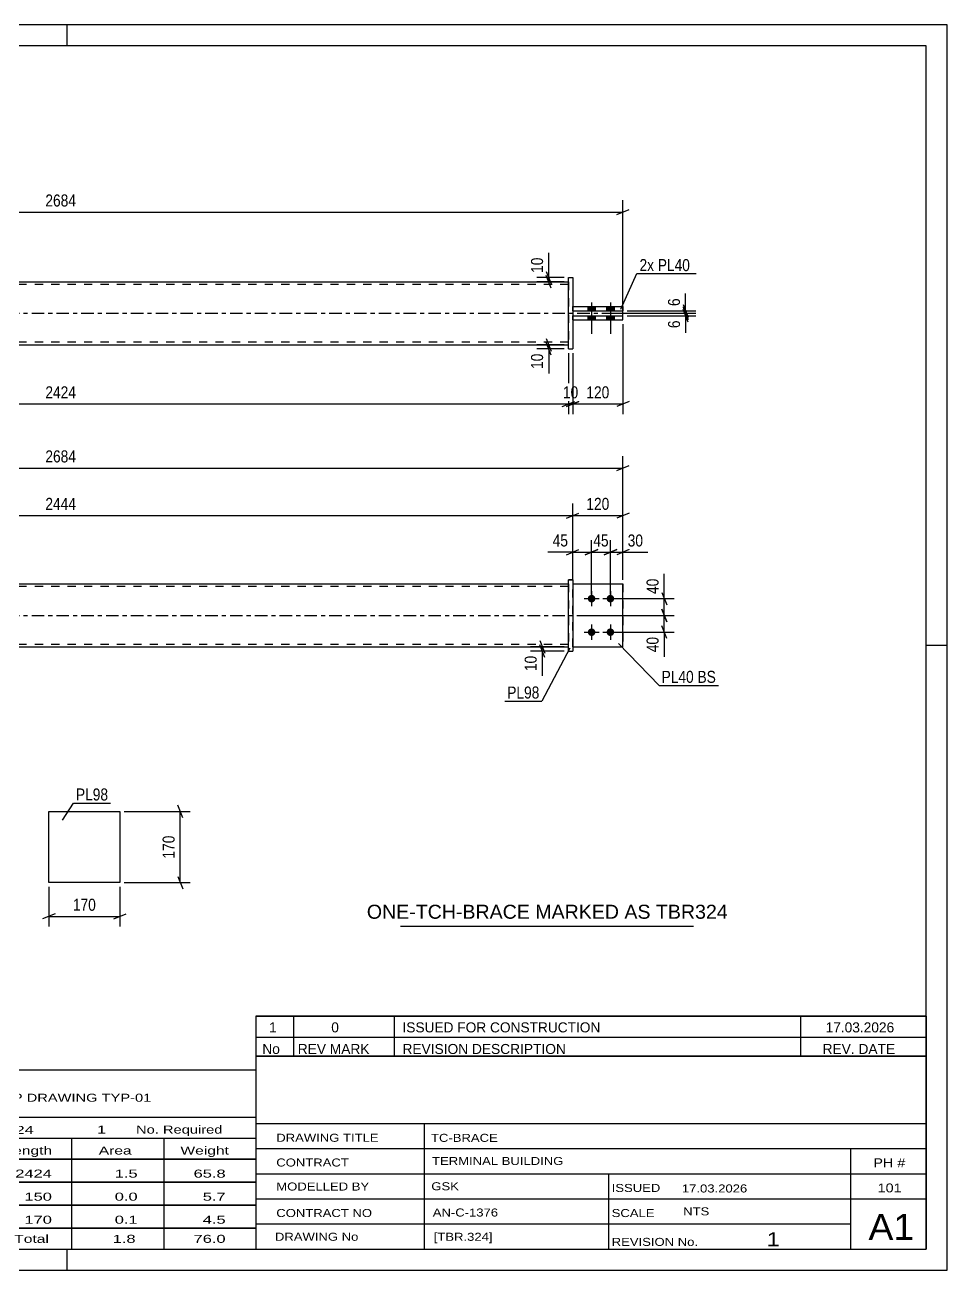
# Model space of a CAD drawing. Header units: millimetres. Extents: x 0 to 420, y 0 to 297.
# Drawn here: x 199.9 to 420, y 0 to 297 of the extents above; entities that cross this region are included whole.
import ezdxf

# ---------------------------------------------------------------- set-up
doc = ezdxf.new("R2010")
doc.units = ezdxf.units.MM
doc.linetypes.add('DXK_LINE_DOT2', pattern=[3.9198, 1.9599, -1.9599])
doc.linetypes.add('DXK_LINE_DOT3', pattern=[5.9187, 2.979, -0.9799, 0.9799, -0.9799])
doc.styles.add('Arial', font='ARIAL.TTF', dxfattribs={"height": 0.2})
doc.styles.add('Arial Narrow', font='ARIALN.TTF', dxfattribs={"height": 0.2})

# ---------------------------------------------------------------- blocks, each defined once
blk = doc.blocks.new('Unknown-580582616-1163')
at = {"color": 5, "linetype": 'Continuous'}
for p, q in [((420, 297), (0, 297)), ((210, 292), (210, 297)), ((420, 0), (420, 297)), ((415, 292), (5, 292)), ((415, 5), (415, 292)), ((420, 149), (415, 149)), ((5, 5), (415, 5)), ((210, 0), (210, 5)), ((0, 0), (420, 0))]:
    blk.add_line(p, q, dxfattribs=at)
blk = doc.blocks.new('Part-580582616-1819 - 1792')
at = {"color": 2, "linetype": 'Continuous'}
for p, q in [((330.63, 163.65), (342.63, 163.65)), ((342.63, 163.65), (342.63, 163.65)), ((342.63, 148.65), (342.63, 163.65)), ((330.63, 148.65), (342.63, 148.65))]:
    blk.add_line(p, q, dxfattribs=at)
at = {"color": 7, "linetype": 'DXK_LINE_DOT2'}
for p, q in [((330.63, 163.65), (342.63, 163.65)), ((330.63, 148.65), (330.63, 163.65)), ((342.63, 163.65), (342.63, 163.65)), ((330.63, 148.65), (330.63, 148.65)), ((330.63, 148.65), (342.63, 148.65))]:
    blk.add_line(p, q, dxfattribs=at)
blk = doc.blocks.new('Part-580582616-1799 - 1792')
at = {"color": 2, "linetype": 'Continuous'}
for p, q in [((330.63, 164.65), (329.63, 164.65)), ((329.63, 147.65), (329.63, 164.65)), ((330.63, 164.65), (330.63, 147.65)), ((329.63, 147.65), (329.63, 147.65)), ((329.63, 147.65), (330.63, 147.65))]:
    blk.add_line(p, q, dxfattribs=at)
at = {"color": 7, "linetype": 'DXK_LINE_DOT2'}
for p, q in [((329.63, 164.65), (329.63, 164.65)), ((329.63, 164.65), (330.63, 164.65)), ((330.63, 164.65), (330.63, 164.65)), ((329.63, 147.65), (330.63, 147.65))]:
    blk.add_line(p, q, dxfattribs=at)
blk = doc.blocks.new('Part-580582616-1824 - 1792')
at = {"color": 2, "linetype": 'Continuous'}
for p, q in [((87.2, 163.65), (329.63, 163.65)), ((87.2, 148.65), (329.63, 148.65))]:
    blk.add_line(p, q, dxfattribs=at)
at = {"color": 7, "linetype": 'DXK_LINE_DOT2'}
for p, q in [((87.2, 148.65), (87.2, 163.65)), ((329.63, 163.65), (329.63, 148.65)), ((329.63, 163.05), (87.2, 163.05)), ((329.63, 149.25), (87.2, 149.25))]:
    blk.add_line(p, q, dxfattribs=at)
at = {"color": 7, "linetype": 'DXK_LINE_DOT3'}
blk.add_line((77.2, 156.15), (339.63, 156.15), dxfattribs=at)
blk = doc.blocks.new('Bolt-580582616-1830 - 1792')
at = {"linetype": 'Continuous'}
for points in [[(335.13, 161.05), (335.32, 161.03), (335.5, 160.97), (335.66, 160.88), (335.8, 160.75), (335.91, 160.6), (335.99, 160.43), (336.03, 160.24), (336.03, 160.05), (335.99, 159.87), (335.91, 159.7), (335.8, 159.55), (335.66, 159.42), (335.5, 159.33), (335.32, 159.27), (335.13, 159.25), (334.95, 159.27), (334.77, 159.33), (334.6, 159.42), (334.46, 159.55), (334.35, 159.7), (334.28, 159.87), (334.24, 160.05), (334.24, 160.24), (334.28, 160.43), (334.35, 160.6), (334.46, 160.75), (334.6, 160.88), (334.77, 160.97), (334.95, 161.03)], [(339.63, 161.05), (339.82, 161.03), (340, 160.97), (340.16, 160.88), (340.3, 160.75), (340.41, 160.6), (340.49, 160.43), (340.53, 160.24), (340.53, 160.05), (340.49, 159.87), (340.41, 159.7), (340.3, 159.55), (340.16, 159.42), (340, 159.33), (339.82, 159.27), (339.63, 159.25), (339.45, 159.27), (339.27, 159.33), (339.1, 159.42), (338.96, 159.55), (338.85, 159.7), (338.78, 159.87), (338.74, 160.05), (338.74, 160.24), (338.78, 160.43), (338.85, 160.6), (338.96, 160.75), (339.1, 160.88), (339.27, 160.97), (339.45, 161.03)], [(335.13, 153.05), (335.32, 153.03), (335.5, 152.97), (335.66, 152.88), (335.8, 152.75), (335.91, 152.6), (335.99, 152.43), (336.03, 152.24), (336.03, 152.05), (335.99, 151.87), (335.91, 151.7), (335.8, 151.55), (335.66, 151.42), (335.5, 151.33), (335.32, 151.27), (335.13, 151.25), (334.95, 151.27), (334.77, 151.33), (334.6, 151.42), (334.46, 151.55), (334.35, 151.7), (334.28, 151.87), (334.24, 152.05), (334.24, 152.24), (334.28, 152.43), (334.35, 152.6), (334.46, 152.75), (334.6, 152.88), (334.77, 152.97), (334.95, 153.03)], [(339.63, 153.05), (339.82, 153.03), (340, 152.97), (340.16, 152.88), (340.3, 152.75), (340.41, 152.6), (340.49, 152.43), (340.53, 152.24), (340.53, 152.05), (340.49, 151.87), (340.41, 151.7), (340.3, 151.55), (340.16, 151.42), (340, 151.33), (339.82, 151.27), (339.63, 151.25), (339.45, 151.27), (339.27, 151.33), (339.1, 151.42), (338.96, 151.55), (338.85, 151.7), (338.78, 151.87), (338.74, 152.05), (338.74, 152.24), (338.78, 152.43), (338.85, 152.6), (338.96, 152.75), (339.1, 152.88), (339.27, 152.97), (339.45, 153.03)]]:
    blk.add_hatch(color=1, dxfattribs=at).paths.add_polyline_path(points)
at = {"color": 1, "linetype": 'Continuous'}
for p, q in [((335.13, 161.95), (335.13, 158.35)), ((339.63, 161.95), (339.63, 158.35)), ((333.33, 160.15), (336.93, 160.15)), ((337.83, 160.15), (341.43, 160.15)), ((333.33, 152.15), (336.93, 152.15)), ((335.13, 153.95), (335.13, 150.35)), ((337.83, 152.15), (341.43, 152.15)), ((339.63, 153.95), (339.63, 150.35))]:
    blk.add_line(p, q, dxfattribs=at)
blk = doc.blocks.new('Part-580582616-1836 - 1792')
at = {"color": 7, "linetype": 'DXK_LINE_DOT2'}
for p, q in [((330.63, 163.65), (342.63, 163.65)), ((330.63, 148.65), (330.63, 163.65)), ((330.63, 163.65), (342.63, 163.65)), ((342.63, 163.65), (342.63, 163.65)), ((342.63, 163.65), (342.63, 148.65)), ((330.63, 148.65), (330.63, 148.65)), ((330.63, 148.65), (342.63, 148.65)), ((330.63, 148.65), (342.63, 148.65))]:
    blk.add_line(p, q, dxfattribs=at)
blk = doc.blocks.new('Part-580582616-2124 - 2115')
at = {"color": 2, "linetype": 'Continuous'}
for p, q in [((87.2, 235.72), (329.63, 235.72)), ((87.2, 220.72), (329.63, 220.72))]:
    blk.add_line(p, q, dxfattribs=at)
at = {"color": 7, "linetype": 'DXK_LINE_DOT2'}
for p, q in [((87.2, 235.72), (87.2, 220.72)), ((329.63, 235.12), (87.2, 235.12)), ((329.63, 235.72), (329.63, 220.72)), ((329.63, 221.32), (87.2, 221.32))]:
    blk.add_line(p, q, dxfattribs=at)
at = {"color": 7, "linetype": 'DXK_LINE_DOT3'}
blk.add_line((77.2, 228.22), (339.63, 228.22), dxfattribs=at)
blk = doc.blocks.new('Part-580582616-2125 - 2115')
at = {"color": 2, "linetype": 'Continuous'}
for p, q in [((329.63, 236.72), (329.63, 236.72)), ((329.63, 219.72), (329.63, 236.72)), ((329.63, 236.72), (330.63, 236.72)), ((330.63, 236.72), (330.63, 236.72)), ((330.63, 236.72), (330.63, 219.72)), ((329.63, 219.72), (330.63, 219.72)), ((329.63, 219.72), (329.63, 219.72)), ((330.63, 219.72), (330.63, 219.72))]:
    blk.add_line(p, q, dxfattribs=at)
at = {"color": 7, "linetype": 'DXK_LINE_DOT2'}
for p, q in [((329.63, 236.72), (329.63, 236.72)), ((329.63, 236.72), (330.63, 236.72)), ((329.63, 219.72), (330.63, 219.72))]:
    blk.add_line(p, q, dxfattribs=at)
blk = doc.blocks.new('Bolt-580582616-2119 - 2115')
at = {"linetype": 'Continuous'}
for points in [[(336.03, 229.82), (334.23, 229.82), (334.23, 228.82), (336.03, 228.82)], [(336.03, 229.82), (334.23, 229.82), (334.23, 228.82), (336.03, 228.82)], [(340.53, 229.82), (338.73, 229.82), (338.73, 228.82), (340.53, 228.82)], [(340.53, 229.82), (338.73, 229.82), (338.73, 228.82), (340.53, 228.82)], [(336.03, 227.62), (334.23, 227.62), (334.23, 226.62), (336.03, 226.62)], [(336.03, 227.62), (334.23, 227.62), (334.23, 226.62), (336.03, 226.62)], [(340.53, 227.62), (338.73, 227.62), (338.73, 226.62), (340.53, 226.62)], [(340.53, 227.62), (338.73, 227.62), (338.73, 226.62), (340.53, 226.62)]]:
    blk.add_hatch(color=1, dxfattribs=at).paths.add_polyline_path(points)
at = {"color": 1, "linetype": 'Continuous'}
for p, q in [((334.23, 229.82), (334.23, 228.82)), ((334.23, 229.82), (334.23, 228.82)), ((335.13, 230.82), (335.13, 223.32)), ((335.13, 230.82), (335.13, 223.32)), ((336.03, 229.82), (336.03, 228.82)), ((336.03, 229.82), (336.03, 228.82)), ((338.73, 229.82), (338.73, 228.82)), ((338.73, 229.82), (338.73, 228.82)), ((339.63, 230.82), (339.63, 223.32)), ((339.63, 230.82), (339.63, 223.32)), ((340.53, 229.82), (340.53, 228.82)), ((340.53, 229.82), (340.53, 228.82)), ((334.23, 227.62), (334.23, 226.62)), ((334.23, 227.62), (334.23, 226.62)), ((336.03, 227.62), (336.03, 226.62)), ((336.03, 227.62), (336.03, 226.62)), ((338.73, 227.62), (338.73, 226.62)), ((338.73, 227.62), (338.73, 226.62)), ((340.53, 227.62), (340.53, 226.62)), ((340.53, 227.62), (340.53, 226.62))]:
    blk.add_line(p, q, dxfattribs=at)
blk = doc.blocks.new('Part-580582616-2141 - 2115')
at = {"color": 2, "linetype": 'Continuous'}
for p, q in [((330.63, 229.82), (342.63, 229.82)), ((330.63, 228.82), (342.63, 228.82)), ((342.63, 229.82), (342.63, 228.82))]:
    blk.add_line(p, q, dxfattribs=at)
at = {"color": 7, "linetype": 'DXK_LINE_DOT2'}
for p, q in [((330.63, 228.82), (330.63, 229.82)), ((330.63, 229.82), (342.63, 229.82)), ((330.63, 228.82), (342.63, 228.82)), ((342.63, 229.82), (342.63, 229.82))]:
    blk.add_line(p, q, dxfattribs=at)
blk = doc.blocks.new('Part-580582616-2146 - 2115')
at = {"color": 2, "linetype": 'Continuous'}
for p, q in [((330.63, 227.62), (342.63, 227.62)), ((330.63, 226.62), (342.63, 226.62)), ((342.63, 226.62), (342.63, 227.62))]:
    blk.add_line(p, q, dxfattribs=at)
at = {"color": 7, "linetype": 'DXK_LINE_DOT2'}
for p, q in [((330.63, 226.62), (330.63, 227.62)), ((330.63, 227.62), (342.63, 227.62)), ((330.63, 226.62), (342.63, 226.62))]:
    blk.add_line(p, q, dxfattribs=at)
blk = doc.blocks.new('Part-580582616-1391 - 1375')
at = {"color": 2, "linetype": 'Continuous'}
for p, q in [((205.57, 92.41), (205.57, 109.41)), ((205.57, 109.41), (222.57, 109.41)), ((222.57, 109.41), (222.57, 92.41)), ((222.57, 92.41), (205.57, 92.41))]:
    blk.add_line(p, q, dxfattribs=at)
blk = doc.blocks.new('StraightDimension-580582616-1863 - 1792')
at = {"color": 7, "linetype": 'Continuous'}
for p, q in [((335.13, 161.15), (335.13, 174.09)), ((339.63, 161.15), (339.63, 174.09)), ((333.63, 170.64), (336.63, 171.84)), ((335.13, 171.24), (339.63, 171.24)), ((341.13, 171.84), (338.13, 170.64))]:
    blk.add_line(p, q, dxfattribs=at)
at = {"color": 0}
blk.add_wipeout([(339.81, 171.99), (339.81, 176.19), (334.95, 176.19), (334.95, 171.99)], dxfattribs=at)
at = {"color": 3, "style": 'Arial Narrow'}
blk.add_text('45', height=2.863, dxfattribs=at).set_placement((335.55, 172.59))
blk = doc.blocks.new('StraightDimension-580582616-1932 - 1792')
at = {"color": 7, "linetype": 'Continuous'}
for p, q in [((330.63, 164.65), (330.63, 182.83)), ((342.63, 164.65), (342.63, 182.83)), ((329.13, 179.38), (332.13, 180.58)), ((330.63, 179.98), (342.63, 179.98)), ((344.13, 180.58), (341.13, 179.38))]:
    blk.add_line(p, q, dxfattribs=at)
at = {"color": 0}
blk.add_wipeout([(339.97, 180.73), (339.97, 184.93), (333.29, 184.93), (333.29, 180.73)], dxfattribs=at)
at = {"color": 3, "style": 'Arial Narrow'}
blk.add_text('120', height=2.863, dxfattribs=at).set_placement((333.89, 181.33))
blk = doc.blocks.new('StraightDimension-580582616-1893 - 1792')
at = {"color": 7, "linetype": 'Continuous'}
for p, q in [((74.2, 164.65), (74.2, 194.15)), ((342.63, 164.65), (342.63, 194.15)), ((75.7, 191.9), (72.7, 190.7)), ((74.2, 191.3), (342.63, 191.3)), ((341.13, 190.7), (344.13, 191.9))]:
    blk.add_line(p, q, dxfattribs=at)
at = {"color": 0}
blk.add_wipeout([(212.67, 192.05), (212.67, 196.25), (204.16, 196.25), (204.16, 192.05)], dxfattribs=at)
at = {"color": 3, "style": 'Arial Narrow'}
blk.add_text('2684', height=2.863, dxfattribs=at).set_placement((204.76, 192.65))
blk = doc.blocks.new('StraightDimension-580582616-1847 - 1792')
at = {"color": 7, "linetype": 'Continuous'}
for p, q in [((339.63, 161.15), (339.63, 174.09)), ((342.63, 164.65), (342.63, 174.09)), ((338.13, 170.64), (341.13, 171.84)), ((339.63, 171.24), (342.63, 171.24)), ((344.13, 171.84), (341.13, 170.64))]:
    blk.add_line(p, q, dxfattribs=at)
at = {"color": 0}
blk.add_wipeout([(348.01, 171.99), (348.01, 176.19), (343.16, 176.19), (343.16, 171.99)], dxfattribs=at)
at = {"color": 7, "linetype": 'Continuous'}
blk.add_line((342.63, 171.24), (348.54, 171.24), dxfattribs=at)
blk.add_line((342.63, 171.24), (348.54, 171.24), dxfattribs=at)
at = {"color": 3, "style": 'Arial Narrow'}
blk.add_text('30', height=2.863, dxfattribs=at).set_placement((343.76, 172.59))
blk = doc.blocks.new('StraightDimension-580582616-1876 - 1792')
at = {"color": 7, "linetype": 'Continuous'}
for p, q in [((330.63, 164.65), (330.63, 174.09)), ((335.13, 161.15), (335.13, 174.09)), ((329.13, 170.64), (332.13, 171.84)), ((330.63, 171.24), (335.13, 171.24)), ((336.63, 171.84), (333.63, 170.64))]:
    blk.add_line(p, q, dxfattribs=at)
at = {"color": 0}
blk.add_wipeout([(330.11, 171.99), (330.11, 176.19), (325.25, 176.19), (325.25, 171.99)], dxfattribs=at)
at = {"color": 7, "linetype": 'Continuous'}
blk.add_line((330.63, 171.24), (324.73, 171.24), dxfattribs=at)
blk.add_line((330.63, 171.24), (324.73, 171.24), dxfattribs=at)
at = {"color": 3, "style": 'Arial Narrow'}
blk.add_text('45', height=2.863, dxfattribs=at).set_placement((325.85, 172.59))
blk = doc.blocks.new('StraightDimension-580582616-2076 - 1792')
at = {"color": 7, "linetype": 'Continuous'}
for p, q in [((328.63, 148.65), (320.53, 148.65)), ((322.78, 150.15), (323.98, 147.15)), ((323.98, 146.15), (322.78, 149.15)), ((323.38, 147.65), (323.38, 148.65)), ((328.63, 147.65), (320.53, 147.65))]:
    blk.add_line(p, q, dxfattribs=at)
at = {"color": 0}
blk.add_wipeout([(322.63, 147.12), (318.43, 147.12), (318.43, 142.27), (322.63, 142.27)], dxfattribs=at)
at = {"color": 7, "linetype": 'Continuous'}
blk.add_line((323.38, 147.65), (323.38, 141.74), dxfattribs=at)
blk.add_line((323.38, 147.65), (323.38, 141.74), dxfattribs=at)
at = {"color": 3, "style": 'Arial Narrow'}
blk.add_text('10', height=2.863, rotation=90.0002, dxfattribs=at).set_placement((322.03, 142.87))
blk = doc.blocks.new('StraightDimension-580582616-1913 - 1792')
at = {"color": 7, "linetype": 'Continuous'}
for p, q in [((351.88, 161.65), (353.08, 158.65)), ((340.63, 160.15), (354.88, 160.15)), ((353.08, 154.65), (351.88, 157.65)), ((352.48, 156.15), (352.48, 160.15)), ((331.63, 156.15), (354.88, 156.15))]:
    blk.add_line(p, q, dxfattribs=at)
at = {"color": 0}
blk.add_wipeout([(351.73, 165.53), (347.53, 165.53), (347.53, 160.67), (351.73, 160.67)], dxfattribs=at)
at = {"color": 7, "linetype": 'Continuous'}
blk.add_line((352.48, 160.15), (352.48, 166.05), dxfattribs=at)
blk.add_line((352.48, 160.15), (352.48, 166.05), dxfattribs=at)
at = {"color": 3, "style": 'Arial Narrow'}
blk.add_text('40', height=2.863, rotation=90.0002, dxfattribs=at).set_placement((351.13, 161.27))
blk = doc.blocks.new('StraightDimension-580582616-1922 - 1792')
at = {"color": 7, "linetype": 'Continuous'}
for p, q in [((351.88, 157.65), (353.08, 154.65)), ((331.63, 156.15), (354.88, 156.15)), ((352.48, 152.15), (352.48, 156.15)), ((340.63, 152.15), (354.88, 152.15)), ((353.08, 150.65), (351.88, 153.65))]:
    blk.add_line(p, q, dxfattribs=at)
at = {"color": 0}
blk.add_wipeout([(351.73, 151.62), (347.53, 151.62), (347.53, 146.77), (351.73, 146.77)], dxfattribs=at)
at = {"color": 7, "linetype": 'Continuous'}
blk.add_line((352.48, 152.15), (352.48, 146.24), dxfattribs=at)
blk.add_line((352.48, 152.15), (352.48, 146.24), dxfattribs=at)
at = {"color": 3, "style": 'Arial Narrow'}
blk.add_text('40', height=2.863, rotation=90.0002, dxfattribs=at).set_placement((351.13, 147.37))
blk = doc.blocks.new('StraightDimension-580582616-1951 - 1792')
at = {"color": 7, "linetype": 'Continuous'}
for p, q in [((86.2, 157.15), (86.2, 182.83)), ((330.63, 164.65), (330.63, 182.83)), ((87.7, 180.58), (84.7, 179.38)), ((86.2, 179.98), (330.63, 179.98)), ((329.13, 179.38), (332.13, 180.58))]:
    blk.add_line(p, q, dxfattribs=at)
at = {"color": 0}
blk.add_wipeout([(212.67, 180.73), (212.67, 184.93), (204.16, 184.93), (204.16, 180.73)], dxfattribs=at)
at = {"color": 3, "style": 'Arial Narrow'}
blk.add_text('2444', height=2.863, dxfattribs=at).set_placement((204.76, 181.33))
blk = doc.blocks.new('StraightDimension-580582616-2182 - 2115')
at = {"color": 7, "linetype": 'Continuous'}
for p, q in [((87.2, 218.72), (87.2, 204.18)), ((329.63, 218.72), (329.63, 204.18)), ((88.7, 207.18), (85.7, 205.98)), ((87.2, 206.58), (329.63, 206.58)), ((328.13, 205.98), (331.13, 207.18))]:
    blk.add_line(p, q, dxfattribs=at)
at = {"color": 0}
blk.add_wipeout([(212.67, 207.33), (212.67, 211.53), (204.16, 211.53), (204.16, 207.33)], dxfattribs=at)
at = {"color": 3, "style": 'Arial Narrow'}
blk.add_text('2424', height=2.863, dxfattribs=at).set_placement((204.76, 207.93))
blk = doc.blocks.new('StraightDimension-580582616-2250 - 2115')
at = {"color": 7, "linetype": 'Continuous'}
for p, q in [((356.99, 229.72), (358.19, 226.72)), ((358.19, 226.12), (356.99, 229.12)), ((338.38, 228.22), (359.99, 228.22)), ((343.63, 227.62), (359.99, 227.62)), ((357.59, 227.62), (357.59, 228.22))]:
    blk.add_line(p, q, dxfattribs=at)
at = {"color": 0}
blk.add_wipeout([(356.84, 227.1), (352.64, 227.1), (352.64, 224.07), (356.84, 224.07)], dxfattribs=at)
at = {"color": 7, "linetype": 'Continuous'}
blk.add_line((357.59, 227.62), (357.59, 223.54), dxfattribs=at)
blk.add_line((357.59, 227.62), (357.59, 223.54), dxfattribs=at)
at = {"color": 3, "style": 'Arial Narrow'}
blk.add_text('6', height=2.86, rotation=90.0002, dxfattribs=at).set_placement((356.24, 224.67))
blk = doc.blocks.new('StraightDimension-580582616-2171 - 2115')
at = {"color": 7, "linetype": 'Continuous'}
for p, q in [((75.7, 252.94), (72.7, 251.74)), ((74.2, 227.62), (74.2, 255.19)), ((341.13, 251.74), (344.13, 252.94)), ((342.63, 227.62), (342.63, 255.19)), ((74.2, 252.34), (342.63, 252.34))]:
    blk.add_line(p, q, dxfattribs=at)
at = {"color": 0}
blk.add_wipeout([(212.67, 253.09), (212.67, 257.29), (204.16, 257.29), (204.16, 253.09)], dxfattribs=at)
at = {"color": 3, "style": 'Arial Narrow'}
blk.add_text('2684', height=2.863, dxfattribs=at).set_placement((204.76, 253.69))
blk = doc.blocks.new('StraightDimension-580582616-2209 - 2115')
at = {"color": 7, "linetype": 'Continuous'}
for p, q in [((329.63, 218.72), (329.63, 204.18)), ((330.63, 218.72), (330.63, 204.18)), ((328.13, 205.98), (331.13, 207.18)), ((332.13, 207.18), (329.13, 205.98)), ((329.63, 206.58), (330.63, 206.58))]:
    blk.add_line(p, q, dxfattribs=at)
at = {"color": 0}
blk.add_wipeout([(332.56, 207.33), (332.56, 211.53), (327.7, 211.53), (327.7, 207.33)], dxfattribs=at)
at = {"color": 3, "style": 'Arial Narrow'}
blk.add_text('10', height=2.863, dxfattribs=at).set_placement((328.3, 207.93))
blk = doc.blocks.new('StraightDimension-580582616-2218 - 2115')
at = {"color": 7, "linetype": 'Continuous'}
for p, q in [((342.63, 225.62), (342.63, 204.18)), ((330.63, 218.72), (330.63, 204.18)), ((329.13, 205.98), (332.13, 207.18)), ((330.63, 206.58), (342.63, 206.58)), ((344.13, 207.18), (341.13, 205.98))]:
    blk.add_line(p, q, dxfattribs=at)
at = {"color": 0}
blk.add_wipeout([(339.97, 207.33), (339.97, 211.53), (333.29, 211.53), (333.29, 207.33)], dxfattribs=at)
at = {"color": 3, "style": 'Arial Narrow'}
blk.add_text('120', height=2.863, dxfattribs=at).set_placement((333.89, 207.93))
blk = doc.blocks.new('StraightDimension-580582616-2229 - 2115')
at = {"color": 7, "linetype": 'Continuous'}
for p, q in [((328.63, 220.72), (322.05, 220.72)), ((324.3, 222.22), (325.5, 219.22)), ((325.5, 218.22), (324.3, 221.22)), ((324.9, 219.72), (324.9, 220.72)), ((328.63, 219.72), (322.05, 219.72))]:
    blk.add_line(p, q, dxfattribs=at)
at = {"color": 0}
blk.add_wipeout([(324.15, 219.2), (319.95, 219.2), (319.95, 214.34), (324.15, 214.34)], dxfattribs=at)
at = {"color": 7, "linetype": 'Continuous'}
blk.add_line((324.9, 219.72), (324.9, 213.82), dxfattribs=at)
blk.add_line((324.9, 219.72), (324.9, 213.82), dxfattribs=at)
at = {"color": 3, "style": 'Arial Narrow'}
blk.add_text('10', height=2.863, rotation=90.0002, dxfattribs=at).set_placement((323.55, 214.94))
blk = doc.blocks.new('StraightDimension-580582616-2259 - 2115')
at = {"color": 7, "linetype": 'Continuous'}
for p, q in [((343.63, 228.82), (359.99, 228.82)), ((356.99, 230.32), (358.19, 227.32)), ((358.19, 226.72), (356.99, 229.72)), ((357.59, 228.22), (357.59, 228.82)), ((338.38, 228.22), (359.99, 228.22))]:
    blk.add_line(p, q, dxfattribs=at)
at = {"color": 0}
blk.add_wipeout([(356.84, 232.38), (352.64, 232.38), (352.64, 229.35), (356.84, 229.35)], dxfattribs=at)
at = {"color": 7, "linetype": 'Continuous'}
blk.add_line((357.59, 228.82), (357.59, 232.9), dxfattribs=at)
blk.add_line((357.59, 228.82), (357.59, 232.9), dxfattribs=at)
at = {"color": 3, "style": 'Arial Narrow'}
blk.add_text('6', height=2.86, rotation=90.0002, dxfattribs=at).set_placement((356.24, 229.95))
blk = doc.blocks.new('StraightDimension-580582616-2268 - 2115')
at = {"color": 7, "linetype": 'Continuous'}
for p, q in [((324.3, 238.22), (325.5, 235.22)), ((328.63, 236.72), (322.05, 236.72)), ((328.63, 235.72), (322.05, 235.72)), ((325.5, 234.22), (324.3, 237.22)), ((324.9, 235.72), (324.9, 236.72))]:
    blk.add_line(p, q, dxfattribs=at)
at = {"color": 0}
blk.add_wipeout([(324.15, 242.1), (319.95, 242.1), (319.95, 237.25), (324.15, 237.25)], dxfattribs=at)
at = {"color": 7, "linetype": 'Continuous'}
blk.add_line((324.9, 236.72), (324.9, 242.63), dxfattribs=at)
blk.add_line((324.9, 236.72), (324.9, 242.63), dxfattribs=at)
at = {"color": 3, "style": 'Arial Narrow'}
blk.add_text('10', height=2.863, rotation=90.0002, dxfattribs=at).set_placement((323.55, 237.85))
blk = doc.blocks.new('StraightDimension-580582616-1403 - 1375')
at = {"color": 7, "linetype": 'Continuous'}
for p, q in [((205.57, 91.41), (205.57, 81.96)), ((222.57, 91.41), (222.57, 81.96)), ((207.07, 84.96), (204.07, 83.76)), ((205.57, 84.36), (222.57, 84.36)), ((221.07, 83.76), (224.07, 84.96))]:
    blk.add_line(p, q, dxfattribs=at)
at = {"color": 0}
blk.add_wipeout([(217.41, 85.11), (217.41, 89.31), (210.73, 89.31), (210.73, 85.11)], dxfattribs=at)
at = {"color": 3, "style": 'Arial Narrow'}
blk.add_text('170', height=2.863, dxfattribs=at).set_placement((211.33, 85.71))
blk = doc.blocks.new('StraightDimension-580582616-1393 - 1375')
at = {"color": 7, "linetype": 'Continuous'}
for p, q in [((237.56, 107.91), (236.36, 110.91)), ((223.57, 109.41), (239.36, 109.41)), ((236.96, 92.41), (236.96, 109.41)), ((223.57, 92.41), (239.36, 92.41)), ((236.36, 93.91), (237.56, 90.91))]:
    blk.add_line(p, q, dxfattribs=at)
at = {"color": 0}
blk.add_wipeout([(236.21, 104.25), (232.01, 104.25), (232.01, 97.56), (236.21, 97.56)], dxfattribs=at)
at = {"color": 3, "style": 'Arial Narrow'}
blk.add_text('170', height=2.863, rotation=90.0002, dxfattribs=at).set_placement((235.61, 98.16))
blk = doc.blocks.new('Unknown-580582616-3685')
at = {"color": 7, "linetype": 'Continuous'}
blk.add_line((289.5, 82.05), (359.5, 82.05), dxfattribs=at)
at = {"color": 7, "style": 'Arial'}
blk.add_text('ONE-TCH-BRACE MARKED AS TBR324', height=3.3428, dxfattribs=at).set_placement((281.49, 83.8))
blk = doc.blocks.new('Unknown-580582616-3682')
at = {"color": 7, "linetype": 'Continuous'}
for p, q in [((255, 51.05), (255, 5)), ((255, 51.05), (415, 51.05)), ((415, 51), (415, 5)), ((255, 35), (415, 35)), ((295.14, 35), (295.14, 5)), ((255, 29), (415, 29)), ((397, 5.05), (397, 29.05)), ((255, 23), (415, 23)), ((339.14, 23), (339.14, 5)), ((255, 17), (415, 17)), ((255, 11), (397, 11)), ((255, 5), (415, 5))]:
    blk.add_line(p, q, dxfattribs=at)
at = {"color": 7, "style": 'Arial Narrow'}
for s, height, width, p in [('DRAWING TITLE', 1.9089, 1.425378, (259.88, 30.61)), ('TC-BRACE', 1.909, 1.425378, (296.81, 30.59)), ('TERMINAL BUILDING', 1.9089, 1.425378, (297.06, 25.07)), ('CONTRACT', 1.909, 1.425378, (259.88, 24.71)), ('MODELLED BY', 1.9089, 1.425378, (259.88, 18.98)), ('GSK', 1.909, 1.425378, (296.88, 19.04)), ('ISSUED', 1.909, 1.425378, (339.94, 18.64)), ('17.03.2026', 1.909, 1.425378, (356.69, 18.52)), ('CONTRACT NO', 1.9089, 1.425378, (259.88, 12.66)), ('AN-C-1376', 1.909, 1.425378, (297.23, 12.78)), ('SCALE', 1.909, 1.425378, (339.94, 12.65)), ('A1', 6.204, 1.25, (401.24, 7.2)), ('DRAWING No', 1.909, 1.425378, (259.56, 7)), ('[TBR.324]', 1.909, 1.425378, (297.46, 6.99)), ('1', 3.34, 1.5, (376.91, 5.68)), ('REVISION No.', 1.9089, 1.425378, (339.94, 5.77))]:
    blk.add_text(s, height=height, dxfattribs=dict(at, width=width)).set_placement(p)
at = {"color": 7, "linetype": 'Continuous', "style": 'Arial Narrow'}
for s, height, width, p in [('PH #', 2.1, 1.42538, (402.4, 24.55)), ('101', 2.1, 1.42538, (403.41, 18.55)), ('NTS', 1.909, 1.425378, (357, 13.05))]:
    blk.add_text(s, height=height, dxfattribs=dict(at, width=width)).set_placement(p)
blk = doc.blocks.new('Unknown-580582616-3683')
at = {"color": 7, "linetype": 'Continuous'}
for p, q in [((255, 60.55), (415, 60.55)), ((415, 60.55), (255, 60.55)), ((255, 60.55), (255, 55.55)), ((264, 60.55), (264, 55.55)), ((288, 60.55), (288, 55.55)), ((385, 60.55), (385, 55.55)), ((415, 60.55), (415, 55.55)), ((255, 55.55), (415, 55.55)), ((255, 55.55), (255, 51.05)), ((255, 55.55), (415, 55.55)), ((264, 55.55), (264, 51.05)), ((288, 55.55), (288, 51.05)), ((385, 55.55), (385, 51.05)), ((415, 55.55), (415, 51.05)), ((415, 51.05), (255, 51.05))]:
    blk.add_line(p, q, dxfattribs=at)
at = {"color": 7, "linetype": 'Continuous', "style": 'Arial Narrow'}
for s, height, width, p in [('1', 2.39, 1.196471, (258.16, 56.7)), ('0', 2.39, 1.196471, (273, 56.7)), ('ISSUED FOR CONSTRUCTION', 2.3861, 1.196471, (290, 56.7)), ('17.03.2026', 2.386, 1.196471, (391, 56.7)), ('No', 2.386, 1.2, (256.54, 51.55)), ('REV MARK', 2.386, 1.2, (265, 51.55)), ('REVISION DESCRIPTION', 2.3861, 1.2, (290, 51.55)), ('REV. DATE', 2.386, 1.2, (390.28, 51.55))]:
    blk.add_text(s, height=height, dxfattribs=dict(at, width=width)).set_placement(p)
blk = doc.blocks.new('Unknown-580582616-3684')
at = {"color": 7, "linetype": 'Continuous'}
for p, q in [((95, 47.75), (255, 47.75)), ((95, 36.5), (95, 47.75)), ((255, 47.75), (255, 36.5)), ((95, 36.5), (255, 36.5)), ((95, 36.5), (95, 31.5)), ((255, 36.5), (255, 31.5)), ((95, 31.5), (255, 31.5)), ((95, 31.5), (95, 26.5)), ((119, 31.5), (119, 26.5)), ((154.5, 31.5), (154.5, 26.5)), ((180.5, 31.5), (180.5, 26.5)), ((193.5, 31.5), (193.5, 26.5)), ((211, 31.5), (211, 26.5)), ((233, 31.5), (233, 26.5)), ((255, 31.5), (255, 26.5)), ((95, 26.5), (255, 26.5)), ((95, 26.45), (95, 21.05)), ((95, 26.45), (255, 26.45)), ((119, 26.5), (119, 21)), ((154.5, 26.5), (154.5, 21)), ((180.5, 26.5), (180.5, 21)), ((193.5, 26.5), (193.5, 21)), ((211, 26.5), (211, 21)), ((233, 26.5), (233, 21)), ((255, 26.45), (255, 21.05)), ((95, 21.05), (255, 21.05)), ((95, 20.95), (95, 15.55)), ((95, 20.95), (255, 20.95)), ((119, 21), (119, 15.5)), ((154.5, 21), (154.5, 15.5)), ((180.5, 21), (180.5, 15.5)), ((193.5, 21), (193.5, 15.5)), ((211, 21), (211, 15.5)), ((233, 21), (233, 15.5)), ((255, 20.95), (255, 15.55)), ((95, 15.55), (255, 15.55)), ((95, 15.45), (95, 10.05)), ((95, 15.45), (255, 15.45)), ((119, 15.5), (119, 10)), ((154.5, 15.5), (154.5, 10)), ((180.5, 15.5), (180.5, 10)), ((193.5, 15.5), (193.5, 10)), ((211, 15.5), (211, 10)), ((233, 15.5), (233, 10)), ((255, 15.45), (255, 10.05)), ((95, 10.05), (255, 10.05)), ((95, 10), (255, 10)), ((95, 10), (95, 5)), ((211, 10), (211, 5)), ((233, 10), (233, 5)), ((255, 10), (255, 5)), ((95, 5), (255, 5))]:
    blk.add_line(p, q, dxfattribs=at)
at = {"color": 7, "style": 'Arial Narrow'}
for s, height, width, p in [('GENERAL NOTES & WELD DETAILS :', 2.8633, 1.4, (96.15, 40.06)), ('REFER TYP DRAWING TYP-01', 1.9089, 1.6, (179.7, 40.16)), ("MATERIAL LIST FOR ASSEMBLY MK'D", 1.9089, 1.6, (96.15, 32.56)), ('TBR324', 1.909, 1.794707, (187.59, 32.47)), ('1', 1.91, 1.794707, (217.08, 32.56)), ('No. Required', 1.9089, 1.6, (226.41, 32.56)), ('Mark', 1.909, 1.7, (96.34, 27.5)), ('Profile', 1.909, 1.7, (129.41, 27.5)), ('Material', 1.909, 1.7, (159.54, 27.56)), ('No.', 1.909, 1.7, (184.5, 27.56)), ('Length', 1.909, 1.7, (195, 27.56)), ('Area', 1.909, 1.7, (217.5, 27.56)), ('Weight', 1.909, 1.7, (237, 27.56))]:
    blk.add_text(s, height=height, dxfattribs=dict(at, width=width)).set_placement(p)
at = {"color": 7, "linetype": 'Continuous', "style": 'Arial Narrow'}
for s, height, width, p in [('TBR324', 1.909, 1.794707, (96.5, 22.06)), ('SHS150*6', 1.909, 1.794707, (121, 22.06)), ('E350', 1.909, 1.794707, (160.74, 22.06)), ('1', 1.91, 1.794707, (184.86, 22.06)), ('2424', 1.909, 1.794707, (197.58, 22.06)), ('1.5', 1.909, 1.794707, (221.32, 22.06)), ('65.8', 1.909, 1.794707, (240.14, 22.06)), ('PL40', 1.909, 1.794707, (96.5, 16.56)), ('PL10*120', 1.909, 1.794707, (121, 16.56)), ('E350', 1.909, 1.794707, (160.74, 16.56)), ('4', 1.91, 1.794707, (184.86, 16.56)), ('150', 1.909, 1.794707, (199.77, 16.56)), ('0.0', 1.909, 1.794707, (221.32, 16.56)), ('5.7', 1.909, 1.794707, (242.33, 16.56)), ('PL98', 1.909, 1.794707, (96.5, 11.06)), ('PL10*170', 1.909, 1.794707, (121, 11.06)), ('E350', 1.909, 1.794707, (160.74, 11.06)), ('2', 1.91, 1.794707, (184.86, 11.06)), ('170', 1.909, 1.794707, (199.77, 11.06)), ('0.1', 1.909, 1.794707, (221.32, 11.06)), ('4.5', 1.909, 1.794707, (242.33, 11.06)), ('Total', 1.909, 1.7, (197.33, 6.5)), ('1.8', 1.909, 1.794707, (220.83, 6.5)), ('76.0', 1.909, 1.794707, (240.14, 6.5))]:
    blk.add_text(s, height=height, dxfattribs=dict(at, width=width)).set_placement(p)
blk = doc.blocks.new('Mark-580582616-1795 - 1792')
at = {"color": 0}
blk.add_wipeout([(322.68, 136.33), (322.68, 139.33), (315.01, 139.33), (315.01, 136.33)], dxfattribs=at)
blk.add_wipeout([(322.68, 136.33), (322.68, 139.33), (315.01, 139.33), (315.01, 136.33)], dxfattribs=at)
at = {"color": 30, "linetype": 'Continuous'}
for p in [(329.94, 148.34), (314.41, 135.73)]:
    blk.add_line(p, (323.28, 135.73), dxfattribs=at)
at = {"color": 3, "style": 'Arial Narrow'}
blk.add_text('PL98', height=2.863, dxfattribs=at).set_placement((315.01, 136.33))
blk = doc.blocks.new('MarkSet-580582616-2100 - 1792')
at = {"color": 0}
blk.add_wipeout([(359.52, 140.07), (359.52, 143.07), (351.85, 143.07), (351.85, 140.07)], dxfattribs=at)
blk.add_wipeout([(359.52, 140.07), (359.52, 143.07), (351.85, 143.07), (351.85, 140.07)], dxfattribs=at)
at = {"color": 30, "linetype": 'Continuous'}
blk.add_line((341.57, 149.44), (351.25, 139.47), dxfattribs=at)
at = {"color": 0}
blk.add_wipeout([(364.81, 140.07), (364.81, 143.07), (360.42, 143.07), (360.42, 140.07)], dxfattribs=at)
blk.add_wipeout([(364.81, 140.07), (364.81, 143.07), (360.42, 143.07), (360.42, 140.07)], dxfattribs=at)
at = {"color": 30, "linetype": 'Continuous'}
blk.add_line((351.25, 139.47), (365.41, 139.47), dxfattribs=at)
at = {"color": 3, "style": 'Arial Narrow'}
for s, p in [('PL40', (351.85, 140.07)), ('BS', (360.42, 140.07))]:
    blk.add_text(s, height=2.863, dxfattribs=at).set_placement(p)
blk = doc.blocks.new('MarkSet-580582616-2321 - 2115')
at = {"color": 0}
blk.add_wipeout([(350.04, 238.28), (350.04, 241.28), (346.57, 241.28), (346.57, 238.28)], dxfattribs=at)
blk.add_wipeout([(350.04, 238.28), (350.04, 241.28), (346.57, 241.28), (346.57, 238.28)], dxfattribs=at)
at = {"color": 30, "linetype": 'Continuous'}
blk.add_line((342.15, 229.22), (345.97, 237.68), dxfattribs=at)
at = {"color": 0}
blk.add_wipeout([(358.62, 238.28), (358.62, 241.28), (350.94, 241.28), (350.94, 238.28)], dxfattribs=at)
blk.add_wipeout([(358.62, 238.28), (358.62, 241.28), (350.94, 241.28), (350.94, 238.28)], dxfattribs=at)
at = {"color": 30, "linetype": 'Continuous'}
blk.add_line((345.97, 237.68), (360.12, 237.68), dxfattribs=at)
at = {"color": 3, "style": 'Arial Narrow'}
for s, p in [('2x', (346.57, 238.28)), ('PL40', (350.94, 238.28))]:
    blk.add_text(s, height=2.863, dxfattribs=at).set_placement(p)
blk = doc.blocks.new('Mark-580582616-1387 - 1375')
at = {"color": 0}
blk.add_wipeout([(219.73, 112.01), (219.73, 115.01), (212.06, 115.01), (212.06, 112.01)], dxfattribs=at)
blk.add_wipeout([(219.73, 112.01), (219.73, 115.01), (212.06, 115.01), (212.06, 112.01)], dxfattribs=at)
at = {"color": 30, "linetype": 'Continuous'}
for p, q in [((208.82, 107.31), (211.46, 111.41)), ((211.46, 111.41), (220.33, 111.41))]:
    blk.add_line(p, q, dxfattribs=at)
at = {"color": 3, "style": 'Arial Narrow'}
blk.add_text('PL98', height=2.863, dxfattribs=at).set_placement((212.06, 112.01))

msp = doc.modelspace()

# ---------------------------------------------------------------- block references
for name in ['Unknown-580582616-1163', 'Part-580582616-2124 - 2115', 'Part-580582616-2125 - 2115', 'Part-580582616-2141 - 2115', 'Bolt-580582616-2119 - 2115', 'Part-580582616-2146 - 2115', 'Part-580582616-1824 - 1792', 'Part-580582616-1799 - 1792', 'Part-580582616-1819 - 1792', 'Part-580582616-1836 - 1792', 'Bolt-580582616-1830 - 1792', 'Part-580582616-1391 - 1375', 'Unknown-580582616-3685', 'Unknown-580582616-3683', 'Unknown-580582616-3682', 'Unknown-580582616-3684']:
    msp.add_blockref(name, (0, 0))

# ---------------------------------------------------------------- next in the draw order: block references
for name in ['StraightDimension-580582616-2250 - 2115', 'StraightDimension-580582616-2182 - 2115', 'StraightDimension-580582616-1863 - 1792', 'StraightDimension-580582616-2076 - 1792', 'Mark-580582616-1387 - 1375', 'StraightDimension-580582616-1403 - 1375']:
    msp.add_blockref(name, (0, 0))

# ---------------------------------------------------------------- next in the draw order: block references
for name in ['StraightDimension-580582616-2171 - 2115', 'StraightDimension-580582616-2209 - 2115', 'StraightDimension-580582616-1932 - 1792', 'Mark-580582616-1795 - 1792', 'StraightDimension-580582616-1393 - 1375']:
    msp.add_blockref(name, (0, 0))

# ---------------------------------------------------------------- next in the draw order: block references
for name in ['StraightDimension-580582616-2268 - 2115', 'StraightDimension-580582616-2218 - 2115', 'StraightDimension-580582616-1893 - 1792']:
    msp.add_blockref(name, (0, 0))

# ---------------------------------------------------------------- next in the draw order: block references
for name in ['StraightDimension-580582616-2259 - 2115', 'StraightDimension-580582616-2229 - 2115', 'StraightDimension-580582616-1876 - 1792', 'StraightDimension-580582616-1847 - 1792']:
    msp.add_blockref(name, (0, 0))

# ---------------------------------------------------------------- next in the draw order: block references
for name in ['MarkSet-580582616-2321 - 2115', 'StraightDimension-580582616-1913 - 1792']:
    msp.add_blockref(name, (0, 0))

# ---------------------------------------------------------------- next in the draw order: block references
msp.add_blockref('StraightDimension-580582616-1922 - 1792', (0, 0))

# ---------------------------------------------------------------- next in the draw order: block references
for name in ['StraightDimension-580582616-1951 - 1792', 'MarkSet-580582616-2100 - 1792']:
    msp.add_blockref(name, (0, 0))

doc.saveas('drawing.dxf')
